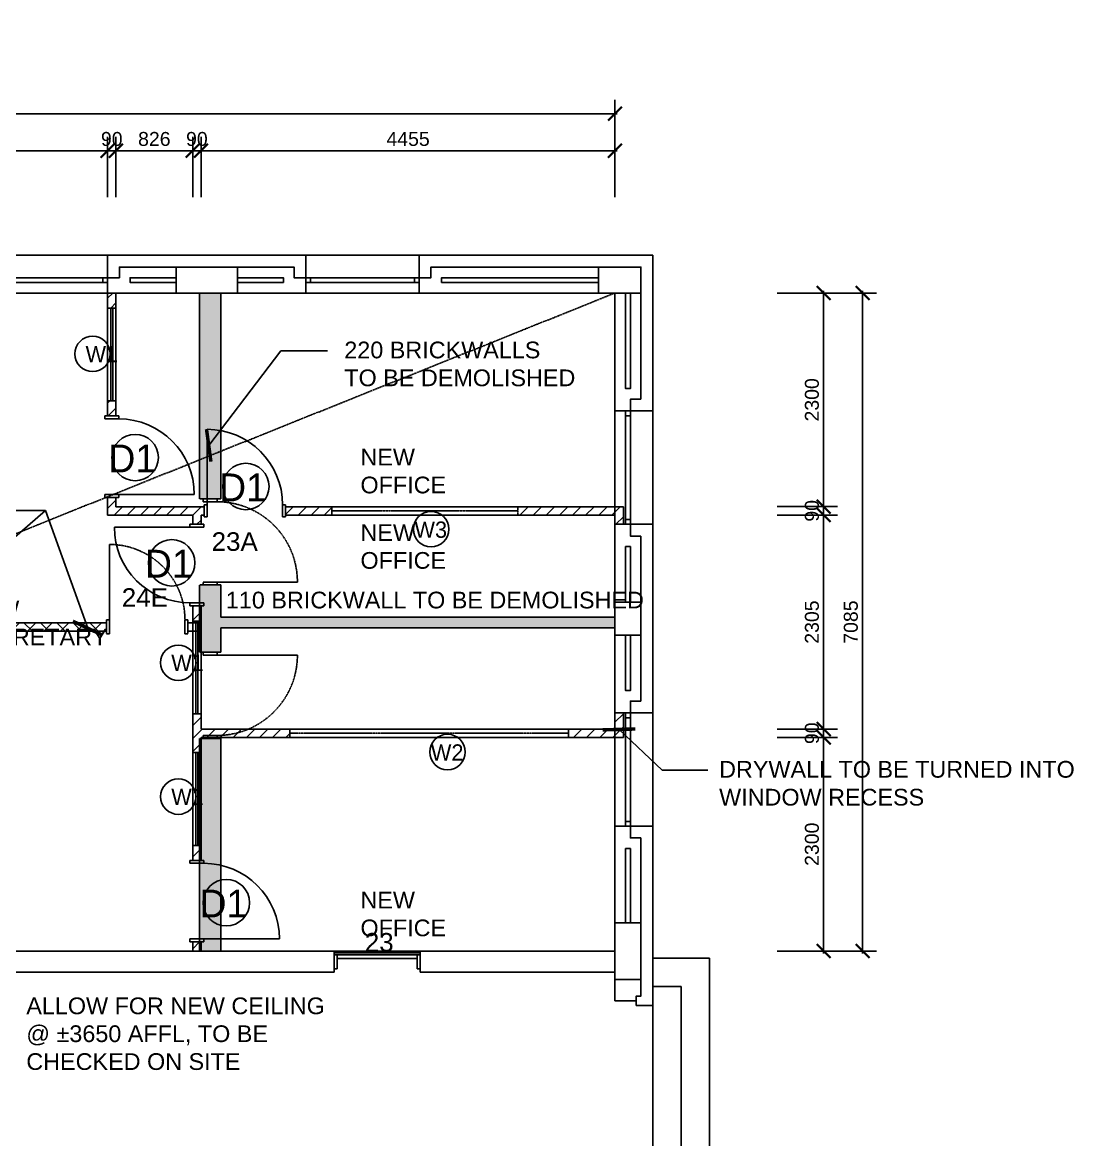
# Model space of a CAD drawing. Header units: millimetres. Extents: x -242071 to 82444, y -53139 to 112036.
# Drawn here: x 38633 to 49948, y 13774 to 25804 of the extents above; entities that cross this region are included whole.
import ezdxf

# ---------------------------------------------------------------- set-up
doc = ezdxf.new("R2010")
doc.units = ezdxf.units.MM
doc.header["$PDSIZE"] = 1
doc.linetypes.add('PCENTRE2', pattern=[28.575, 19.05, -3.175, 3.175, -3.175])
doc.linetypes.add('PDASHED2', pattern=[9.525, 6.35, -3.175])
for name, color, linetype in [('Columns_conc_steel_timber', 5, 'Continuous'), ('Demolition', 1, 'Continuous'), ('Dimensions_General_Layout', 1, 'Continuous'), ('Hatch_Builders_work', 1, 'Continuous'), ('Hatch_Demolition', 1, 'Continuous'), ('Hatch_Partition_layout', 1, 'Continuous'), ('Internal_partitions', 2, 'Continuous'), ('Office Number', 2, 'Continuous'), ('Open_stairs_and_ramps', 2, 'Continuous'), ('Text_Builders_work', 1, 'Continuous'), ('Text_Demolition', 1, 'Continuous'), ('Text_Partition_layout', 1, 'Continuous'), ('Text_Roof_plan', 1, 'Continuous'), ('Text_Room_names_brickwork', 1, 'Continuous'), ('Walls_brick_block_etc', 3, 'Continuous'), ('Windows_and_doors_to_brickwork', 1, 'Continuous'), ('Windows_and_doors_to_partitions', 1, 'Continuous')]:
    doc.layers.add(name, color=color, linetype=linetype)
doc.styles.add('Text_Style_1', font='Freehand')
doc.styles.add('Text_Style_3_d7b89161-017f-4e9d-a07b-0b1ab719bac5', font='freehand')
doc.styles.add('Text_Style_5', font='arial.ttf')
doc.dimstyles.new('$DIM_Caddie', dxfattribs={"dimscale": 100, "dimtxt": 2.5, "dimasz": 3, "dimexe": 3, "dimexo": 0, "dimgap": 1, "dimtad": 1, "dimdec": 0, "dimzin": 0, "dimdsep": 46, "dimtxsty": 'Text_Style_3_d7b89161-017f-4e9d-a07b-0b1ab719bac5', "dimblk": 'ARCHTICK', "dimblk1": 'ARCHTICK', "dimblk2": 'ARCHTICK', "dimcen": 0.4, "dimclrd": 1, "dimclre": 1, "dimclrt": 2, "dimadec": 0, "dimazin": 0, "dimtfac": 0.5, "dimtdec": 0, "dimtix": 1, "dimtmove": 0, "dimatfit": 2, "dimldrblk": 'ARCHTICK', "dimfxl": 7, "dimfxlon": 1, "dimtfillclr": 1, "dimtolj": 1, "dimtzin": 0, "dimlwd": -3, "dimlwe": -3, "dimarcsym": 1})
pattern_1 = [(45, (-0.009, -8654.92), (-70.71068, 70.71068), [])]
pattern_2 = [(45, (-238113.88, -4498.6), (-70.710678, 70.710678), [])]

# ---------------------------------------------------------------- blocks, each defined once
blk = doc.blocks.new('_ArchTick')
at = {"color": 0, "linetype": 'ByBlock', "const_width": 0.15}
blk.add_lwpolyline([(-0.5, -0.5), (0.5, 0.5)], dxfattribs=at)
blk = doc.blocks.new('*D46')
at = {"layer": 'Defpoints', "color": 0}
for p in [(39550, 24422), (37060, 22890), (39550, 22890)]:
    blk.add_point(p, dxfattribs=at)
at = {"layer": 'Dimensions_General_Layout', "color": 1, "linetype": 'Continuous', "lineweight": -3}
for p, q in [((37060, 23922), (37060, 24572)), ((39550, 23922), (39550, 24572)), ((37035, 24422), (39575, 24422))]:
    blk.add_line(p, q, dxfattribs=at)
at = {"layer": 'Dimensions_General_Layout', "color": 1, "lineweight": -3, "xscale": 150, "yscale": 150, "zscale": 150, "rotation": 180}
blk.add_blockref('_ArchTick', (37060, 24422), dxfattribs=at)
at = {"layer": 'Dimensions_General_Layout', "color": 1, "lineweight": -3, "xscale": 150, "yscale": 150, "zscale": 150}
blk.add_blockref('_ArchTick', (39550, 24422), dxfattribs=at)
at = {"layer": 'Dimensions_General_Layout', "color": 1, "linetype": 'Continuous', "lineweight": -3, "insert": (38305, 24548), "char_height": 150, "attachment_point": 5, "style": 'Text_Style_5'}
blk.add_mtext('\\A1;2490', dxfattribs=at)
blk = doc.blocks.new('_Open90')
at = {"color": 0, "linetype": 'ByBlock', "lineweight": -2}
for p, q in [((0, 0), (-1, 0)), ((-0.5, 0.5), (0, 0)), ((0, 0), (-0.5, -0.5))]:
    blk.add_line(p, q, dxfattribs=at)
blk = doc.blocks.new('*D47')
at = {"layer": 'Defpoints', "color": 0}
for p in [(39640, 24422), (39550, 22890), (39640, 22890)]:
    blk.add_point(p, dxfattribs=at)
at = {"layer": 'Dimensions_General_Layout', "color": 1, "linetype": 'Continuous', "lineweight": -3}
for p, q in [((39550, 23922), (39550, 24572)), ((39640, 23922), (39640, 24572)), ((39525, 24422), (39665, 24422))]:
    blk.add_line(p, q, dxfattribs=at)
at = {"layer": 'Dimensions_General_Layout', "color": 1, "lineweight": -3, "xscale": 150, "yscale": 150, "zscale": 150}
blk.add_blockref('_ArchTick', (39550, 24422), dxfattribs=at)
at = {"layer": 'Dimensions_General_Layout', "color": 1, "lineweight": -3, "xscale": 150, "yscale": 150, "zscale": 150, "rotation": 180}
blk.add_blockref('_ArchTick', (39640, 24422), dxfattribs=at)
at = {"layer": 'Dimensions_General_Layout', "color": 1, "linetype": 'Continuous', "lineweight": -3, "insert": (39595, 24548), "char_height": 150, "attachment_point": 5, "style": 'Text_Style_5'}
blk.add_mtext('\\A1;90', dxfattribs=at)
blk = doc.blocks.new('*D49')
at = {"layer": 'Defpoints', "color": 0}
for p in [(45011, 22890), (45011, 20590), (47257, 20590)]:
    blk.add_point(p, dxfattribs=at)
at = {"layer": 'Dimensions_General_Layout', "color": 1, "linetype": 'Continuous', "lineweight": -3}
for p, q in [((46757, 22890), (47407, 22890)), ((47257, 22915), (47257, 20565)), ((46757, 20590), (47407, 20590))]:
    blk.add_line(p, q, dxfattribs=at)
at = {"layer": 'Dimensions_General_Layout', "color": 1, "lineweight": -3, "xscale": 150, "yscale": 150, "zscale": 150}
for p, rotation in [((47257, 22890), 90), ((47257, 20590), 270)]:
    blk.add_blockref('_ArchTick', p, dxfattribs=dict(at, rotation=rotation))
at = {"layer": 'Dimensions_General_Layout', "color": 1, "linetype": 'Continuous', "lineweight": -3, "insert": (47131, 21740), "char_height": 150, "attachment_point": 5, "rotation": 90, "style": 'Text_Style_5'}
blk.add_mtext('\\A1;2300', dxfattribs=at)
blk = doc.blocks.new('*D50')
at = {"layer": 'Defpoints', "color": 0}
for p in [(45011, 20590), (45011, 20500), (47257, 20500)]:
    blk.add_point(p, dxfattribs=at)
at = {"layer": 'Dimensions_General_Layout', "color": 1, "linetype": 'Continuous', "lineweight": -3}
for p, q in [((46757, 20590), (47407, 20590)), ((47257, 20615), (47257, 20475)), ((46757, 20500), (47407, 20500))]:
    blk.add_line(p, q, dxfattribs=at)
at = {"layer": 'Dimensions_General_Layout', "color": 1, "lineweight": -3, "xscale": 150, "yscale": 150, "zscale": 150}
for p, rotation in [((47257, 20590), 270), ((47257, 20500), 90)]:
    blk.add_blockref('_ArchTick', p, dxfattribs=dict(at, rotation=rotation))
at = {"layer": 'Dimensions_General_Layout', "color": 1, "linetype": 'Continuous', "lineweight": -3, "insert": (47131, 20545), "char_height": 150, "attachment_point": 5, "rotation": 90, "style": 'Text_Style_5'}
blk.add_mtext('\\A1;90', dxfattribs=at)
blk = doc.blocks.new('*D51')
at = {"layer": 'Defpoints', "color": 0}
for p in [(45011, 20500), (45011, 18195), (47257, 18195)]:
    blk.add_point(p, dxfattribs=at)
at = {"layer": 'Dimensions_General_Layout', "color": 1, "linetype": 'Continuous', "lineweight": -3}
for p, q in [((46757, 20500), (47407, 20500)), ((47257, 20525), (47257, 18170)), ((46757, 18195), (47407, 18195))]:
    blk.add_line(p, q, dxfattribs=at)
at = {"layer": 'Dimensions_General_Layout', "color": 1, "lineweight": -3, "xscale": 150, "yscale": 150, "zscale": 150}
for p, rotation in [((47257, 20500), 90), ((47257, 18195), 270)]:
    blk.add_blockref('_ArchTick', p, dxfattribs=dict(at, rotation=rotation))
at = {"layer": 'Dimensions_General_Layout', "color": 1, "linetype": 'Continuous', "lineweight": -3, "insert": (47131, 19347), "char_height": 150, "attachment_point": 5, "rotation": 90, "style": 'Text_Style_5'}
blk.add_mtext('\\A1;2305', dxfattribs=at)
blk = doc.blocks.new('*D52')
at = {"layer": 'Defpoints', "color": 0}
for p in [(45011, 18195), (45011, 18105), (47257, 18105)]:
    blk.add_point(p, dxfattribs=at)
at = {"layer": 'Dimensions_General_Layout', "color": 1, "linetype": 'Continuous', "lineweight": -3}
for p, q in [((46757, 18195), (47407, 18195)), ((47257, 18220), (47257, 18080)), ((46757, 18105), (47407, 18105))]:
    blk.add_line(p, q, dxfattribs=at)
at = {"layer": 'Dimensions_General_Layout', "color": 1, "lineweight": -3, "xscale": 150, "yscale": 150, "zscale": 150}
for p, rotation in [((47257, 18195), 270), ((47257, 18105), 90)]:
    blk.add_blockref('_ArchTick', p, dxfattribs=dict(at, rotation=rotation))
at = {"layer": 'Dimensions_General_Layout', "color": 1, "linetype": 'Continuous', "lineweight": -3, "insert": (47131, 18150), "char_height": 150, "attachment_point": 5, "rotation": 90, "style": 'Text_Style_5'}
blk.add_mtext('\\A1;90', dxfattribs=at)
blk = doc.blocks.new('*D53')
at = {"layer": 'Defpoints', "color": 0}
for p in [(45011, 18105), (45011, 15805), (47257, 15805)]:
    blk.add_point(p, dxfattribs=at)
at = {"layer": 'Dimensions_General_Layout', "color": 1, "linetype": 'Continuous', "lineweight": -3}
for p, q in [((46757, 18105), (47407, 18105)), ((47257, 18130), (47257, 15780)), ((46757, 15805), (47407, 15805))]:
    blk.add_line(p, q, dxfattribs=at)
at = {"layer": 'Dimensions_General_Layout', "color": 1, "lineweight": -3, "xscale": 150, "yscale": 150, "zscale": 150}
for p, rotation in [((47257, 18105), 90), ((47257, 15805), 270)]:
    blk.add_blockref('_ArchTick', p, dxfattribs=dict(at, rotation=rotation))
at = {"layer": 'Dimensions_General_Layout', "color": 1, "linetype": 'Continuous', "lineweight": -3, "insert": (47131, 16955), "char_height": 150, "attachment_point": 5, "rotation": 90, "style": 'Text_Style_5'}
blk.add_mtext('\\A1;2300', dxfattribs=at)
blk = doc.blocks.new('*D57')
at = {"layer": 'Defpoints', "color": 0}
for p in [(40466, 24422), (39640, 22890), (40466, 20500)]:
    blk.add_point(p, dxfattribs=at)
at = {"layer": 'Dimensions_General_Layout', "color": 1, "linetype": 'Continuous', "lineweight": -3}
for p, q in [((39640, 23922), (39640, 24572)), ((40466, 23922), (40466, 24572)), ((39615, 24422), (40491, 24422))]:
    blk.add_line(p, q, dxfattribs=at)
at = {"layer": 'Dimensions_General_Layout', "color": 1, "lineweight": -3, "xscale": 150, "yscale": 150, "zscale": 150, "rotation": 180}
blk.add_blockref('_ArchTick', (39640, 24422), dxfattribs=at)
at = {"layer": 'Dimensions_General_Layout', "color": 1, "lineweight": -3, "xscale": 150, "yscale": 150, "zscale": 150}
blk.add_blockref('_ArchTick', (40466, 24422), dxfattribs=at)
at = {"layer": 'Dimensions_General_Layout', "color": 1, "linetype": 'Continuous', "lineweight": -3, "insert": (40053, 24548), "char_height": 150, "attachment_point": 5, "style": 'Text_Style_5'}
blk.add_mtext('\\A1;826', dxfattribs=at)
blk = doc.blocks.new('*D58')
at = {"layer": 'Defpoints', "color": 0}
for p in [(40556, 24422), (40466, 20500), (40556, 20500)]:
    blk.add_point(p, dxfattribs=at)
at = {"layer": 'Dimensions_General_Layout', "color": 1, "linetype": 'Continuous', "lineweight": -3}
for p, q in [((40466, 23922), (40466, 24572)), ((40556, 23922), (40556, 24572)), ((40441, 24422), (40581, 24422))]:
    blk.add_line(p, q, dxfattribs=at)
at = {"layer": 'Dimensions_General_Layout', "color": 1, "lineweight": -3, "xscale": 150, "yscale": 150, "zscale": 150}
blk.add_blockref('_ArchTick', (40466, 24422), dxfattribs=at)
at = {"layer": 'Dimensions_General_Layout', "color": 1, "lineweight": -3, "xscale": 150, "yscale": 150, "zscale": 150, "rotation": 180}
blk.add_blockref('_ArchTick', (40556, 24422), dxfattribs=at)
at = {"layer": 'Dimensions_General_Layout', "color": 1, "linetype": 'Continuous', "lineweight": -3, "insert": (40511, 24548), "char_height": 150, "attachment_point": 5, "style": 'Text_Style_5'}
blk.add_mtext('\\A1;90', dxfattribs=at)
blk = doc.blocks.new('*D59')
at = {"layer": 'Defpoints', "color": 0}
for p in [(45011, 24422), (45011, 22890), (40556, 20500)]:
    blk.add_point(p, dxfattribs=at)
at = {"layer": 'Dimensions_General_Layout', "color": 1, "linetype": 'Continuous', "lineweight": -3}
for p, q in [((40556, 23922), (40556, 24572)), ((45011, 23922), (45011, 24572)), ((40531, 24422), (45036, 24422))]:
    blk.add_line(p, q, dxfattribs=at)
at = {"layer": 'Dimensions_General_Layout', "color": 1, "lineweight": -3, "xscale": 150, "yscale": 150, "zscale": 150, "rotation": 180}
blk.add_blockref('_ArchTick', (40556, 24422), dxfattribs=at)
at = {"layer": 'Dimensions_General_Layout', "color": 1, "lineweight": -3, "xscale": 150, "yscale": 150, "zscale": 150}
blk.add_blockref('_ArchTick', (45011, 24422), dxfattribs=at)
at = {"layer": 'Dimensions_General_Layout', "color": 1, "linetype": 'Continuous', "lineweight": -3, "insert": (42784, 24548), "char_height": 150, "attachment_point": 5, "style": 'Text_Style_5'}
blk.add_mtext('\\A1;4455', dxfattribs=at)
blk = doc.blocks.new('*D81')
at = {"layer": 'Defpoints', "color": 0}
for p in [(45011, 24821), (27371, 22890), (45011, 22890)]:
    blk.add_point(p, dxfattribs=at)
at = {"layer": 'Dimensions_General_Layout', "color": 1, "linetype": 'Continuous', "lineweight": -3}
for p, q in [((27371, 24321), (27371, 24971)), ((45011, 24321), (45011, 24971)), ((27346, 24821), (45036, 24821))]:
    blk.add_line(p, q, dxfattribs=at)
at = {"layer": 'Dimensions_General_Layout', "color": 1, "lineweight": -3, "xscale": 150, "yscale": 150, "zscale": 150, "rotation": 180}
blk.add_blockref('_ArchTick', (27371, 24821), dxfattribs=at)
at = {"layer": 'Dimensions_General_Layout', "color": 1, "lineweight": -3, "xscale": 150, "yscale": 150, "zscale": 150}
blk.add_blockref('_ArchTick', (45011, 24821), dxfattribs=at)
at = {"layer": 'Dimensions_General_Layout', "color": 1, "linetype": 'Continuous', "lineweight": -3, "insert": (36191, 24947), "char_height": 150, "attachment_point": 5, "style": 'Text_Style_5'}
blk.add_mtext('\\A1;17640', dxfattribs=at)
blk = doc.blocks.new('*D82')
at = {"layer": 'Defpoints', "color": 0}
for p in [(45011, 22890), (47676, 22890), (45011, 15805)]:
    blk.add_point(p, dxfattribs=at)
at = {"layer": 'Dimensions_General_Layout', "color": 1, "linetype": 'Continuous', "lineweight": -3}
for p, q in [((47176, 22890), (47826, 22890)), ((47676, 15780), (47676, 22915)), ((47176, 15805), (47826, 15805))]:
    blk.add_line(p, q, dxfattribs=at)
at = {"layer": 'Dimensions_General_Layout', "color": 1, "lineweight": -3, "xscale": 150, "yscale": 150, "zscale": 150}
for p, rotation in [((47676, 22890), 90), ((47676, 15805), 270)]:
    blk.add_blockref('_ArchTick', p, dxfattribs=dict(at, rotation=rotation))
at = {"layer": 'Dimensions_General_Layout', "color": 1, "linetype": 'Continuous', "lineweight": -3, "insert": (47550, 19347), "char_height": 150, "attachment_point": 5, "rotation": 90, "style": 'Text_Style_5'}
blk.add_mtext('\\A1;7085', dxfattribs=at)

msp = doc.modelspace()

# ---------------------------------------------------------------- hatches: boundary and pattern name
at = {"layer": 'Hatch_Builders_work', "linetype": 'Continuous', "lineweight": -3}
h = msp.add_hatch(dxfattribs=at)
h.set_pattern_fill('BRICKPLAN', color=1, scale=300, angle=45)
h.set_pattern_definition([(45, (0, 0), (-212.132, 212.132), []), (45, (-33.94, 33.94), (-212.132, 212.132), [])])
h.paths.add_polyline_path([(45176.3, 25677.4), (45176.3, 25804.4), (45176.3, 25804.4), (45176.3, 25804.4), (45176.3, 25804.4), (45176.3, 25804.4), (45176.3, 25804.4)])
at = {"layer": 'Hatch_Demolition', "linetype": 'Continuous', "lineweight": -3}
h = msp.add_hatch(dxfattribs=at)
h.set_pattern_fill('BLOCK-SECTION', color=8, scale=2.5)
h.set_pattern_definition([(45, (-0.009, -8654.92), (-88.38835, 88.38835), []), (135, (-0.009, -8654.92), (-88.38835, -88.38835), [])])
h.paths.add_polyline_path([(28373.6, 21604.9), (28373.6, 17479.9), (30438.6, 17479.9), (30438.6, 17569.9), (28463.6, 17569.9), (28463.6, 21694.9), (27370.9, 21694.9), (27370.9, 21604.9)])
h.paths.add_polyline_path([(31585.6, 17479.9), (31585.6, 17569.9), (31495.6, 17569.9), (31495.6, 22889.9), (31405.6, 22889.9), (31405.6, 17569.9), (31315.6, 17569.9), (31315.6, 17479.9)])
h.paths.add_polyline_path([(36082.6, 17479.9), (36082.6, 17569.9), (34256.6, 17569.9), (34256.6, 22889.9), (34241.6, 22889.9), (34166.6, 22889.9), (34166.6, 17569.9), (32462.6, 17569.9), (32462.6, 17479.9)])
h.paths.add_polyline_path([(37139.6, 17166.6), (37139.6, 19249.9), (39537.6, 19249.9), (39537.6, 19339.9), (37139.6, 19339.9), (37139.6, 22889.9), (37049.6, 22889.9), (37049.6, 17569.9), (36959.6, 17569.9), (36959.6, 17479.9), (37049.6, 17479.9), (37049.6, 17166.6)])
h.paths.add_polyline_path([(37139.6, 15804.6), (37139.6, 16289.6), (37049.6, 16289.6), (37049.6, 15804.6)])
h = msp.add_hatch(dxfattribs=at)
h.set_pattern_fill('BRICK-ENGBND', color=8, scale=50, angle=45)
h.set_pattern_definition([(45, (-0.009, -8654.92), (-35.35534, 35.35534), []), (135, (-0.009, -8654.92), (-176.7767, -35.35534), [50, -50]), (135, (-22.99, -8607.19), (-123.74369, 17.67767), [50, -50])])
h.paths.add_polyline_path([(40768.2, 20674.6), (40768.2, 22889.9), (40539.6, 22889.9), (40539.6, 20674.6)])
h.paths.add_polyline_path([(40768.2, 19022.7), (40768.2, 19284.6), (45011.2, 19284.6), (45011.2, 19398.9), (40768.2, 19398.9), (40768.2, 19746.6), (40539.6, 19746.6), (40539.6, 19022.7)])
h.paths.add_polyline_path([(40768.2, 15804.6), (40768.2, 18094.7), (40539.6, 18094.7), (40539.6, 15804.6)])
at = {"layer": 'Hatch_Partition_layout', "linetype": 'Continuous', "lineweight": -3}
h = msp.add_hatch(dxfattribs=at)
h.set_pattern_fill('_USER', color=1, scale=100, angle=45, pattern_type=0)
h.set_pattern_definition(pattern_1)
h.paths.add_polyline_path([(39640.2, 22728.3), (39640.2, 22889.9), (39550.2, 22889.9), (39550.2, 22728.3)])
h = msp.add_hatch(dxfattribs=at)
h.set_pattern_fill('_USER', color=1, scale=100, angle=45, pattern_type=0)
h.set_pattern_definition(pattern_1)
h.paths.add_polyline_path([(39640.2, 21566.6), (39640.2, 21728.3), (39550.2, 21728.3), (39550.2, 21566.6)])
h = msp.add_hatch(dxfattribs=at)
h.set_pattern_fill('_USER', color=1, scale=100, angle=45, pattern_type=0)
h.set_pattern_definition(pattern_1)
h.paths.add_polyline_path([(40466.2, 20499.6), (40466.2, 20399.6), (40556.2, 20399.6), (40556.2, 20499.6), (40588.2, 20499.6), (40588.2, 20589.6), (39640.2, 20589.6), (39640.2, 20689.6), (39550.2, 20689.6), (39550.2, 20499.6)])
h = msp.add_hatch(dxfattribs=at)
h.set_pattern_fill('_USER', color=1, scale=100, angle=45, pattern_type=0)
h.set_pattern_definition(pattern_1)
h.paths.add_polyline_path([(41965.2, 20499.6), (41965.2, 20589.6), (41465.2, 20589.6), (41465.2, 20499.6)])
h = msp.add_hatch(dxfattribs=at)
h.set_pattern_fill('_USER', color=1, scale=100, angle=45, pattern_type=0)
h.set_pattern_definition(pattern_2)
edge = h.paths.add_edge_path()
edge.add_line((45011.2, 20499.6), (45011.2, 20400.7))
edge.add_line((45101.2, 20589.6), (43965.2, 20589.6))
edge.add_line((43965.2, 20589.6), (43965.2, 20499.6))
edge.add_line((43965.2, 20499.6), (45011.2, 20499.6))
edge.add_line((45101.2, 20400.7), (45011.2, 20400.7))
edge.add_line((45101.2, 20400.7), (45101.2, 20589.6))
h = msp.add_hatch(dxfattribs=at)
h.set_pattern_fill('_USER', color=1, scale=100, angle=45, pattern_type=0)
h.set_pattern_definition(pattern_1)
h.paths.add_polyline_path([(40556.2, 19358.7), (40556.2, 19522.6), (40466.2, 19522.6), (40466.2, 19358.7)])
h = msp.add_hatch(dxfattribs=at)
h.set_pattern_fill('_USER', color=1, scale=100, angle=45, pattern_type=0)
h.set_pattern_definition(pattern_1)
h.paths.add_polyline_path([(40556.2, 17943.2), (40556.2, 18104.9), (41511.2, 18104.9), (41511.2, 18194.9), (40556.2, 18194.9), (40556.2, 18358.7), (40466.2, 18358.7), (40466.2, 17943.2)])
h = msp.add_hatch(dxfattribs=at)
h.set_pattern_fill('_USER', color=1, scale=100, angle=45, pattern_type=0)
h.set_pattern_definition(pattern_2)
edge = h.paths.add_edge_path()
edge.add_line((45101.2, 18368.7), (45101.2, 18104.9))
edge.add_line((45011.2, 18194.9), (44511.2, 18194.9))
edge.add_line((44511.2, 18194.9), (44511.2, 18104.9))
edge.add_line((44511.2, 18104.9), (45101.2, 18104.9))
edge.add_line((45101.2, 18368.7), (45011.2, 18368.7))
edge.add_line((45011.2, 18368.7), (45011.2, 18194.9))
h = msp.add_hatch(dxfattribs=at)
h.set_pattern_fill('_USER', color=1, scale=100, angle=45, pattern_type=0)
h.set_pattern_definition(pattern_1)
h.paths.add_polyline_path([(40556.2, 16781.6), (40556.2, 16943.2), (40466.2, 16943.2), (40466.2, 16781.6)])
h = msp.add_hatch(dxfattribs=at)
h.set_pattern_fill('_USER', color=1, scale=100, angle=45, pattern_type=0)
h.set_pattern_definition(pattern_1)
h.paths.add_polyline_path([(40556.2, 15804.6), (40556.2, 15904.6), (40466.2, 15904.6), (40466.2, 15804.6)])

# ---------------------------------------------------------------- linework, layer by layer
at = {"layer": 'Columns_conc_steel_timber', "color": 4, "linetype": 'Continuous'}
for points in [[(40947.2, 22889.9), (40947.2, 23169.3), (40286.8, 23169.3), (40286.8, 22889.9), (40947.2, 22889.9)], [(45290.6, 22889.9), (45290.6, 23169.3), (44833.4, 23169.3), (44833.4, 22889.9), (45290.6, 22889.9)], [(45290.6, 19206.9), (45290.6, 19562.5), (45011.2, 19562.5), (45011.2, 19206.9), (45290.6, 19206.9)], [(45290.6, 15498.5), (45290.6, 16108.1), (45011.2, 16108.1), (45011.2, 15498.5), (45290.6, 15498.5)]]:
    msp.add_lwpolyline(points, dxfattribs=at)
at = {"layer": 'Demolition', "color": 8, "linetype": 'PDASHED2'}
for p, q in [((40539.6, 20674.6), (40539.6, 22889.9)), ((40768.2, 22889.9), (40768.2, 20674.6)), ((40768.2, 20674.6), (40539.6, 20674.6)), ((40539.6, 19022.7), (40539.6, 19746.6)), ((40768.2, 19746.6), (40539.6, 19746.6)), ((40768.2, 19746.6), (40768.2, 19398.9)), ((45011.2, 19398.9), (40768.2, 19398.9)), ((45011.2, 19284.6), (40768.2, 19284.6)), ((40768.2, 19284.6), (40768.2, 19022.7)), ((40768.2, 19022.7), (40539.6, 19022.7)), ((40539.6, 15804.6), (40539.6, 18094.7)), ((40768.2, 18094.7), (40539.6, 18094.7)), ((40768.2, 18094.7), (40768.2, 15804.6))]:
    msp.add_line(p, q, dxfattribs=at)
at = {"layer": 'Demolition', "color": 8, "linetype": 'PDASHED2', "lineweight": -3}
for p, q in [((40578.9, 20674.6), (40578.9, 20642.6)), ((40578.9, 20642.6), (40728.9, 20642.6)), ((40728.9, 20674.6), (40728.9, 20642.6)), ((39569.6, 19369.9), (39569.6, 20182.9)), ((40578.9, 19746.6), (40578.9, 19778.6)), ((40578.9, 19778.6), (40728.9, 19778.6)), ((40728.9, 19746.6), (40728.9, 19778.6)), ((40728.9, 19778.6), (41592.9, 19778.6)), ((39537.6, 19369.9), (39569.6, 19369.9)), ((39537.6, 19339.9), (39537.6, 19369.9)), ((39569.6, 19219.9), (39569.6, 19369.9)), ((40414.6, 19369.9), (40382.6, 19369.9)), ((40382.6, 19219.9), (40382.6, 19369.9)), ((40414.6, 19339.9), (40414.6, 19369.9)), ((37139.6, 19339.9), (39537.6, 19339.9)), ((39537.6, 19249.9), (37139.6, 19249.9)), ((39537.6, 19339.9), (39537.6, 19249.9)), ((39537.6, 19249.9), (39537.6, 19219.9)), ((40414.6, 19339.9), (40539.6, 19339.9)), ((40414.6, 19339.9), (40414.6, 19249.9)), ((40539.6, 19249.9), (40414.6, 19249.9)), ((40414.6, 19249.9), (40414.6, 19219.9)), ((39537.6, 19219.9), (39569.6, 19219.9)), ((40414.6, 19219.9), (40382.6, 19219.9)), ((40578.9, 19022.7), (40578.9, 18990.7)), ((40728.9, 19022.7), (40728.9, 18990.7)), ((40578.9, 18990.7), (40728.9, 18990.7)), ((40728.9, 18990.7), (41592.9, 18990.7)), ((40578.9, 18094.7), (40578.9, 18126.7)), ((40578.9, 18126.7), (40728.9, 18126.7)), ((40728.9, 18094.7), (40728.9, 18126.7))]:
    msp.add_line(p, q, dxfattribs=at)
msp.add_arc((40728.9, 19778.6), 864, 0, 90, dxfattribs=at)
at = {"layer": 'Demolition', "color": 8, "linetype": 'PDASHED2', "lineweight": -3, "extrusion": (0, 0, -1)}
for centre, radius, start, end in [((-39569.6, 19369.9), 813, 90, 180), ((-40728.9, 18990.7), 864, 180, 270)]:
    msp.add_arc(centre, radius, start, end, dxfattribs=at)
at = {"layer": 'Internal_partitions', "color": 12, "linetype": 'Continuous', "lineweight": -3}
for p, q in [((39550.2, 22728.3), (39550.2, 22889.9)), ((39640.2, 22728.3), (39640.2, 22889.9)), ((39640.2, 22728.3), (39550.2, 22728.3)), ((39640.2, 21728.3), (39550.2, 21728.3)), ((39550.2, 21566.6), (39550.2, 21728.3)), ((39640.2, 21728.3), (39640.2, 21566.6)), ((39550.2, 21566.6), (39640.2, 21566.6)), ((39550.2, 21566.6), (39640.2, 21566.6)), ((39550.2, 21566.6), (39640.2, 21566.6)), ((39550.2, 20689.6), (39640.2, 20689.6)), ((39550.2, 20689.6), (39640.2, 20689.6)), ((39550.2, 20499.6), (39550.2, 20689.6)), ((39550.2, 20689.6), (39640.2, 20689.6)), ((39640.2, 20689.6), (39640.2, 20589.6)), ((40588.2, 20589.6), (39640.2, 20589.6)), ((40588.2, 20589.6), (40588.2, 20499.6)), ((45101.2, 20589.6), (41465.2, 20589.6)), ((41465.2, 20589.6), (41465.2, 20499.6)), ((45101.2, 20589.6), (45101.2, 20400.7)), ((40466.2, 20499.6), (39550.2, 20499.6)), ((40466.2, 20399.6), (40466.2, 20499.6)), ((40588.2, 20499.6), (40556.2, 20499.6)), ((40556.2, 20499.6), (40556.2, 20399.6)), ((45011.2, 20499.6), (41465.2, 20499.6)), ((45011.2, 20499.6), (45011.2, 20400.7)), ((40466.2, 20399.6), (40556.2, 20399.6)), ((40466.2, 20399.6), (40556.2, 20399.6)), ((40466.2, 19522.6), (40556.2, 19522.6)), ((40466.2, 19358.7), (40466.2, 19522.6)), ((40556.2, 19522.6), (40556.2, 19358.7)), ((40466.2, 19358.7), (40556.2, 19358.7)), ((40466.2, 17943.2), (40466.2, 18358.7)), ((40466.2, 18358.7), (40556.2, 18358.7)), ((40556.2, 18358.7), (40556.2, 18194.9)), ((45011.2, 18368.7), (45011.2, 18194.9)), ((45101.2, 18368.7), (45101.2, 18104.9)), ((45011.2, 18194.9), (40556.2, 18194.9)), ((45101.2, 18104.9), (40556.2, 18104.9)), ((40556.2, 18104.9), (40556.2, 17943.2)), ((40556.2, 17943.2), (40466.2, 17943.2)), ((40556.2, 16943.2), (40466.2, 16943.2)), ((40466.2, 16781.6), (40466.2, 16943.2)), ((40556.2, 16781.6), (40556.2, 16943.2)), ((40556.2, 16781.6), (40466.2, 16781.6)), ((40556.2, 15904.6), (40466.2, 15904.6)), ((40556.2, 15904.6), (40466.2, 15904.6)), ((40466.2, 15904.6), (40466.2, 15804.6)), ((40556.2, 15904.6), (40466.2, 15904.6)), ((40556.2, 15904.6), (40556.2, 15804.6)), ((41987.7, 15804.6), (42915.7, 15804.6)), ((41987.7, 15784.6), (42915.7, 15784.6))]:
    msp.add_line(p, q, dxfattribs=at)
at = {"layer": 'Open_stairs_and_ramps', "color": 2, "linetype": 'Continuous'}
msp.add_lwpolyline([(45417.6, 15422.3), (45417.6, 15727.1), (46027.2, 15727.1), (46027.2, 13364.9), (45938.3, 13364.9), (45938.3, 13441.1), (45722.4, 13441.1), (45722.4, 15422.3), (45417.6, 15422.3), (45417.6, 13441.1)], dxfattribs=at)
at = {"layer": 'Text_Builders_work', "color": 2, "linetype": 'Continuous', "lineweight": -3}
for centre, radius in [((39388.5, 22234.5), 190.9), ((39846.7, 21118.4), 249.8), ((41038.5, 20806.7), 249.8), ((43031.8, 20347.3), 190.9), ((40240.2, 19984.9), 249.8), ((40310.8, 18909.4), 190.9), ((43208.4, 17948.2), 190.9), ((40310.8, 17467.4), 190.9), ((40827.7, 16325.9), 249.8)]:
    msp.add_circle(centre, radius, dxfattribs=at)
at = {"layer": 'Text_Partition_layout', "color": 12, "linetype": 'PCENTRE2'}
msp.add_line((27370.9, 15804.6), (45011.2, 22889.9), dxfattribs=at)
at = {"layer": 'Walls_brick_block_etc', "color": 3, "linetype": 'Continuous'}
for p, q in [((41683.8, 23296.3), (39550.2, 23296.3)), ((39550.2, 23296.3), (39550.2, 22889.9)), ((41683.8, 22889.9), (41683.8, 23296.3)), ((42903, 22889.9), (42903, 23296.3)), ((45417.6, 23296.3), (42903, 23296.3)), ((40286.8, 22889.9), (39550.2, 22889.9)), ((41683.8, 22889.9), (40947.2, 22889.9)), ((44833.4, 22889.9), (42903, 22889.9)), ((45011.2, 21619.9), (45011.2, 22889.9)), ((45290.6, 21746.9), (45290.6, 22889.9)), ((45011.2, 21619.9), (45176.3, 21619.9)), ((45011.2, 19562.5), (45011.2, 20400.7)), ((45011.2, 20400.7), (45176.3, 20400.7)), ((45290.6, 19562.5), (45290.6, 20273.7)), ((45011.2, 19562.5), (45290.6, 19562.5)), ((45011.2, 19398.9), (45011.2, 19284.6)), ((45011.2, 18368.7), (45011.2, 19206.9)), ((45011.2, 19206.9), (45290.6, 19206.9)), ((45290.6, 18495.7), (45290.6, 19206.9)), ((45011.2, 18368.7), (45176.3, 18368.7)), ((45011.2, 17149.5), (45176.3, 17149.5)), ((45011.2, 16108.1), (45011.2, 17149.5)), ((45290.6, 16108.1), (45290.6, 17022.5)), ((36426, 15804.6), (41987.7, 15804.6)), ((41987.7, 15804.6), (41987.7, 15576)), ((42915.7, 15804.6), (45011.2, 15804.6)), ((42915.7, 15804.6), (42915.7, 15576)), ((36426, 15576), (41987.7, 15576)), ((42915.7, 15576), (45011.2, 15576))]:
    msp.add_line(p, q, dxfattribs=at)
for points in [[(45417.6, 23296.3), (45417.6, 21619.9), (45176.3, 21619.9)], [(40286.8, 23169.3), (39677.2, 23169.3), (39677.2, 23055), (39550.2, 23055)], [(41683.8, 23055), (41556.8, 23055), (41556.8, 23169.3), (40947.2, 23169.3)], [(44833.4, 23169.3), (43030, 23169.3), (43030, 23055), (42903, 23055)], [(40286.8, 23055), (39791.5, 23055), (39791.5, 23004.2), (40286.8, 23004.2)], [(40947.2, 23055), (41442.5, 23055), (41442.5, 23004.2), (40947.2, 23004.2)], [(44833.4, 23004.2), (43144.3, 23004.2), (43144.3, 23055), (44833.4, 23055)], [(45176.3, 22889.9), (45176.3, 21861.2), (45125.5, 21861.2), (45125.5, 22889.9)], [(45290.6, 21746.9), (45176.3, 21746.9), (45176.3, 21619.9)], [(45290.6, 20273.7), (45176.3, 20273.7), (45176.3, 20400.7)], [(45290.6, 18495.7), (45176.3, 18495.7), (45176.3, 18368.7), (45417.6, 18368.7), (45417.6, 20400.7), (45176.3, 20400.7)], [(45176.3, 19562.5), (45176.3, 20159.4), (45125.5, 20159.4), (45125.5, 19562.5)], [(45176.3, 19206.9), (45176.3, 18610), (45125.5, 18610), (45125.5, 19206.9)], [(45290.6, 17022.5), (45176.3, 17022.5), (45176.3, 17149.5), (45417.6, 17149.5), (45417.6, 15219.1), (45239.8, 15219.1), (45239.8, 15269.9)], [(45176.3, 16108.1), (45176.3, 16908.2), (45125.5, 16908.2), (45125.5, 16108.1)], [(45011.2, 15498.5), (45011.2, 15269.9), (45239.8, 15269.9), (45239.8, 15320.7), (45290.6, 15320.7), (45290.6, 15498.5), (45011.2, 15498.5)]]:
    msp.add_lwpolyline(points, dxfattribs=at)
at = {"layer": 'Windows_and_doors_to_brickwork', "color": 1, "linetype": 'Continuous'}
for p, q in [((39550.2, 23055), (38331, 23055)), ((38331, 23004.2), (39550.2, 23004.2)), ((39499.4, 23004.2), (39499.4, 23055)), ((42903, 23055), (41683.8, 23055)), ((41683.8, 23004.2), (42903, 23004.2)), ((41734.6, 23055), (41734.6, 23004.2)), ((42852.2, 23004.2), (42852.2, 23055)), ((45125.5, 21619.9), (45125.5, 20400.7)), ((45176.3, 21569.1), (45125.5, 21569.1)), ((45176.3, 20400.7), (45176.3, 21619.9)), ((45125.5, 20451.5), (45176.3, 20451.5)), ((45125.5, 18368.7), (45125.5, 17149.5)), ((45176.3, 18317.9), (45125.5, 18317.9)), ((45176.3, 17149.5), (45176.3, 18368.7)), ((45125.5, 17200.3), (45176.3, 17200.3))]:
    msp.add_line(p, q, dxfattribs=at)
at = {"layer": 'Windows_and_doors_to_brickwork', "color": 1, "linetype": 'Continuous', "lineweight": -3}
for p, q in [((41987.7, 15765.3), (42019.7, 15765.3)), ((42019.7, 15615.3), (42019.7, 15765.3)), ((42019.7, 15765.3), (42019.7, 15725.3)), ((42883.7, 15765.3), (42019.7, 15765.3)), ((42915.7, 15765.3), (42883.7, 15765.3)), ((42883.7, 15615.3), (42883.7, 15765.3)), ((42883.7, 15725.3), (42883.7, 15765.3)), ((42019.7, 15725.3), (42883.7, 15725.3)), ((41987.7, 15615.3), (42019.7, 15615.3)), ((42915.7, 15615.3), (42883.7, 15615.3))]:
    msp.add_line(p, q, dxfattribs=at)
at = {"layer": 'Windows_and_doors_to_brickwork', "color": 1, "linetype": 'Continuous'}
for points in [[(38331, 23296.3), (38331, 22889.9), (39550.2, 22889.9), (39550.2, 23296.3), (38331, 23296.3)], [(41683.8, 23296.3), (41683.8, 22889.9), (42903, 22889.9), (42903, 23296.3), (41683.8, 23296.3)], [(45417.6, 21619.9), (45011.2, 21619.9), (45011.2, 20400.7), (45417.6, 20400.7), (45417.6, 21619.9)], [(45417.6, 18368.7), (45011.2, 18368.7), (45011.2, 17149.5), (45417.6, 17149.5), (45417.6, 18368.7)]]:
    msp.add_lwpolyline(points, dxfattribs=at)
at = {"layer": 'Windows_and_doors_to_partitions', "color": 12, "linetype": 'Continuous', "lineweight": -3}
for p, q in [((39550.2, 21728.3), (39550.2, 22728.3)), ((39585.2, 21728.3), (39585.2, 22728.3)), ((39605.2, 21728.3), (39605.2, 22728.3)), ((39640.2, 21728.3), (39640.2, 22728.3)), ((39520.2, 21566.6), (39520.2, 21534.6)), ((39550.2, 21566.6), (39520.2, 21566.6)), ((39520.2, 21534.6), (39670.2, 21534.6)), ((39640.2, 21566.6), (39670.2, 21566.6)), ((39670.2, 21566.6), (39670.2, 21534.6)), ((40620.2, 20609.6), (40620.2, 21422.6)), ((39520.2, 20689.6), (39520.2, 20721.6)), ((39520.2, 20721.6), (39670.2, 20721.6)), ((39670.2, 20689.6), (39670.2, 20721.6)), ((39670.2, 20721.6), (40483.2, 20721.6)), ((39550.2, 20689.6), (39520.2, 20689.6)), ((39640.2, 20689.6), (39670.2, 20689.6)), ((40588.2, 20609.6), (40620.2, 20609.6)), ((40588.2, 20589.6), (40588.2, 20609.6)), ((40620.2, 20479.6), (40620.2, 20609.6)), ((41465.2, 20609.6), (41433.2, 20609.6)), ((41433.2, 20479.6), (41433.2, 20609.6)), ((41465.2, 20589.6), (41465.2, 20609.6)), ((40588.2, 20499.6), (40588.2, 20479.6)), ((40588.2, 20479.6), (40620.2, 20479.6)), ((41465.2, 20479.6), (41433.2, 20479.6)), ((41465.2, 20499.6), (41465.2, 20479.6)), ((40436.2, 20367.6), (39623.2, 20367.6)), ((40436.2, 20399.6), (40436.2, 20367.6)), ((40466.2, 20399.6), (40436.2, 20399.6)), ((40586.2, 20367.6), (40436.2, 20367.6)), ((40556.2, 20399.6), (40586.2, 20399.6)), ((40586.2, 20399.6), (40586.2, 20367.6)), ((40436.2, 19522.6), (40436.2, 19554.6)), ((40586.2, 19554.6), (40436.2, 19554.6)), ((40466.2, 19522.6), (40436.2, 19522.6)), ((40556.2, 19522.6), (40586.2, 19522.6)), ((40586.2, 19522.6), (40586.2, 19554.6)), ((40466.2, 19358.7), (40466.2, 18358.7)), ((40501.2, 19358.7), (40501.2, 18358.7)), ((40521.2, 19358.7), (40521.2, 18358.7)), ((40556.2, 19358.7), (40556.2, 18358.7)), ((40466.2, 17943.2), (40466.2, 16943.2)), ((40501.2, 17943.2), (40501.2, 16943.2)), ((40521.2, 17943.2), (40521.2, 16943.2)), ((40556.2, 17943.2), (40556.2, 16943.2)), ((40436.2, 16781.6), (40436.2, 16749.6)), ((40466.2, 16781.6), (40436.2, 16781.6)), ((40436.2, 16749.6), (40586.2, 16749.6)), ((40556.2, 16781.6), (40586.2, 16781.6)), ((40586.2, 16781.6), (40586.2, 16749.6)), ((40436.2, 15904.6), (40436.2, 15936.6)), ((40436.2, 15936.6), (40586.2, 15936.6)), ((40466.2, 15904.6), (40436.2, 15904.6)), ((40556.2, 15904.6), (40586.2, 15904.6)), ((40586.2, 15904.6), (40586.2, 15936.6)), ((40586.2, 15936.6), (41399.2, 15936.6))]:
    msp.add_line(p, q, dxfattribs=at)
at = {"layer": 'Windows_and_doors_to_partitions', "color": 12, "linetype": 'PCENTRE2'}
for p, q in [((41965.2, 20589.6), (41965.2, 20499.6)), ((43965.2, 20499.6), (43965.2, 20589.6)), ((43965.2, 20544.6), (41965.2, 20544.6)), ((41511.2, 18194.9), (41511.2, 18104.9)), ((44511.2, 18104.9), (44511.2, 18194.9)), ((44511.2, 18149.9), (41511.2, 18149.9))]:
    msp.add_line(p, q, dxfattribs=at)
at = {"layer": 'Windows_and_doors_to_partitions', "color": 12, "linetype": 'Continuous', "lineweight": -3}
for centre, start, end in [((39670.2, 20721.6), 0, 90), ((40436.2, 20367.6), 180, 270)]:
    msp.add_arc(centre, 813, start, end, dxfattribs=at)
at = {"layer": 'Windows_and_doors_to_partitions', "color": 12, "linetype": 'Continuous', "lineweight": -3, "extrusion": (0, 0, -1)}
for centre in [(-40620.2, 20609.6), (-40586.2, 15936.6)]:
    msp.add_arc(centre, 813, 90, 180, dxfattribs=at)

# ---------------------------------------------------------------- texts
at = {"layer": 'Office Number', "color": 1, "linetype": 'Continuous', "char_height": 200, "attachment_point": 5, "style": 'Text_Style_5'}
for s, insert in [('23A', (40918.3, 20212.7)), ('24E', (39951, 19611.7)), ('23', (42473.6, 15898.1))]:
    msp.add_mtext(s, dxfattribs=dict(at, insert=insert))
at = {"layer": 'Text_Builders_work', "color": 3, "linetype": 'Continuous', "lineweight": -3, "style": 'Text_Style_1'}
for s, insert, char_height, attachment_point in [('W1', (39312.9, 22320.3), 175, 1), ('D1', (39815.5, 21109), 300, 5), ('D1', (41007.3, 20797.3), 300, 5), ('W3', (43028.4, 20429.8), 175, 2), ('D1', (40209.1, 19975.5), 300, 5), ('W1', (40235.2, 18995.2), 175, 1), ('W2', (43205, 18030.7), 175, 2), ('W1', (40235.2, 17553.2), 175, 1), ('D1', (40796.5, 16316.5), 300, 5)]:
    msp.add_mtext(s, dxfattribs=dict(at, insert=insert, char_height=char_height, attachment_point=attachment_point))
at = {"layer": 'Text_Builders_work', "color": 1, "insert": (38675.3, 15305.2), "char_height": 180, "width": 3343.834, "attachment_point": 1, "style": 'Text_Style_5'}
msp.add_mtext('ALLOW FOR NEW CEILING @ ±3650 AFFL, TO BE CHECKED ON SITE', dxfattribs=at)
at = {"layer": 'Text_Demolition', "color": 1, "linetype": 'Continuous', "char_height": 180, "attachment_point": 1, "style": 'Text_Style_5'}
for s, insert in [('220 BRICKWALLS \\PTO BE DEMOLISHED', (42097.8, 22366.9)), ('110 BRICKWALL TO BE DEMOLISHED', (40823.2, 19674.3))]:
    msp.add_mtext(s, dxfattribs=dict(at, insert=insert))
at = {"layer": 'Text_Roof_plan', "color": 1, "linetype": 'Continuous', "insert": (46131.9, 17851.8), "char_height": 180, "attachment_point": 1, "style": 'Text_Style_5'}
msp.add_mtext('DRYWALL TO BE TURNED INTO \\PWINDOW RECESS', dxfattribs=at)
at = {"layer": 'Text_Room_names_brickwork', "color": 1, "char_height": 180, "width": 3343.834, "attachment_point": 1, "style": 'Text_Style_5'}
for s, insert in [('NEW\\POFFICE', (42271.6, 21213.2)), ('NEW\\POFFICE', (42271.6, 20401)), ('NEW\\PSECRETARY', (38013.3, 19577.2)), ('NEW\\POFFICE', (42271.6, 16444.3))]:
    msp.add_mtext(s, dxfattribs=dict(at, insert=insert))

# ---------------------------------------------------------------- dimensions: what is measured, and where the dimension line sits
at = {"layer": 'Dimensions_General_Layout', "color": 1, "linetype": 'Continuous', "lineweight": -3}
for base, p1, p2, picture, middle in [((45011.2, 24820.7), (27370.9, 22889.9), (45011.2, 22889.9), '*D81', (36191.1, 24947.2)), ((39550.2, 24421.7), (37060, 22889.9), (39550.2, 22889.9), '*D46', (38305.1, 24548.3)), ((39640.2, 24421.7), (39550.2, 22889.9), (39640.2, 22889.9), '*D47', (39595.2, 24548.3)), ((40466.2, 24421.7), (39640.2, 22889.9), (40466.2, 20499.6), '*D57', (40053.2, 24548.3)), ((40556.2, 24421.7), (40466.2, 20499.6), (40556.2, 20499.6), '*D58', (40511.2, 24548.3)), ((45011.2, 24421.7), (40556.2, 20499.6), (45011.2, 22889.9), '*D59', (42783.7, 24548))]:
    dim = msp.add_linear_dim(base=base, p1=p1, p2=p2, dimstyle='$DIM_Caddie', override={"dimscale": 50, "dimtxt": 3, "dimasz": 3, "dimexe": 3, "dimexo": 5, "dimgap": 1, "dimtad": 1, "dimjust": 0, "dimtih": 0, "dimtoh": 0, "dimdec": 0, "dimlfac": 1, "dimrnd": 0, "dimzin": 12, "dimdsep": 46, "dimlunit": 2, "dimpost": '', "dimtxsty": 'Text_Style_5', "dimblk": 'ArchTick', "dimblk1": 'ArchTick', "dimblk2": 'ArchTick', "dimsah": 0, "dimtsz": 0, "dimcen": 1, "dimdle": 0.5, "dimse1": 0, "dimse2": 0, "dimsd1": 0, "dimsd2": 0, "dimclrd": 1, "dimclre": 1, "dimclrt": 1, "dimaunit": 0, "dimadec": 0, "dimazin": 0, "dimtol": 0, "dimlim": 0, "dimtp": 0, "dimtm": 0, "dimtfac": 1, "dimtdec": 0, "dimtix": 1, "dimtofl": 1, "dimtmove": 0, "dimatfit": 0, "dimldrblk": 'Open90', "dimfxl": 10, "dimfxlon": 1, "dimtvp": 0, "dimtfill": 0, "dimtfillclr": 1, "dimfrac": 0, "dimtolj": 1, "dimtzin": 0, "dimlwd": 65533, "dimlwe": 65533, "dimarcsym": 1}, dxfattribs=at)
    dim.commit()
    dim.dimension.update_dxf_attribs({"geometry": picture, "text_midpoint": middle})
for base, p1, p2, picture, middle in [((47257.1, 20589.6), (45011.2, 22889.9), (45011.2, 20589.6), '*D49', (47130.5, 21739.8)), ((47676.1, 22889.9), (45011.2, 15804.6), (45011.2, 22889.9), '*D82', (47549.5, 19347.2)), ((47257.1, 20499.6), (45011.2, 20589.6), (45011.2, 20499.6), '*D50', (47130.5, 20544.6)), ((47257.1, 18194.9), (45011.2, 20499.6), (45011.2, 18194.9), '*D51', (47130.5, 19347.2)), ((47257.1, 18104.9), (45011.2, 18194.9), (45011.2, 18104.9), '*D52', (47130.5, 18149.9)), ((47257.1, 15804.6), (45011.2, 18104.9), (45011.2, 15804.6), '*D53', (47130.5, 16954.7))]:
    dim = msp.add_linear_dim(base=base, p1=p1, p2=p2, angle=90, dimstyle='$DIM_Caddie', override={"dimscale": 50, "dimtxt": 3, "dimasz": 3, "dimexe": 3, "dimexo": 5, "dimgap": 1, "dimtad": 1, "dimjust": 0, "dimtih": 0, "dimtoh": 0, "dimdec": 0, "dimlfac": 1, "dimrnd": 0, "dimzin": 12, "dimdsep": 46, "dimlunit": 2, "dimpost": '', "dimtxsty": 'Text_Style_5', "dimblk": 'ArchTick', "dimblk1": 'ArchTick', "dimblk2": 'ArchTick', "dimsah": 0, "dimtsz": 0, "dimcen": 1, "dimdle": 0.5, "dimse1": 0, "dimse2": 0, "dimsd1": 0, "dimsd2": 0, "dimclrd": 1, "dimclre": 1, "dimclrt": 1, "dimaunit": 0, "dimadec": 0, "dimazin": 0, "dimtol": 0, "dimlim": 0, "dimtp": 0, "dimtm": 0, "dimtfac": 1, "dimtdec": 0, "dimtix": 1, "dimtofl": 1, "dimtmove": 0, "dimatfit": 0, "dimldrblk": 'Open90', "dimfxl": 10, "dimfxlon": 1, "dimtvp": 0, "dimtfill": 0, "dimtfillclr": 1, "dimfrac": 0, "dimtolj": 1, "dimtzin": 0, "dimlwd": 65533, "dimlwe": 65533, "dimarcsym": 1}, dxfattribs=at)
    dim.commit()
    dim.dimension.update_dxf_attribs({"geometry": picture, "text_midpoint": middle})

# ---------------------------------------------------------------- leaders
at = {"layer": 'Text_Demolition', "color": 1, "lineweight": -3}
msp.add_leader([(40638.4, 21249.9), (41413.1, 22267.8), (41917.6, 22267.8)], dimstyle='$DIM_Caddie', override={"dimscale": 50, "dimasz": 5, "dimclrd": 1}, dxfattribs=at)
at = {"layer": 'Text_Partition_layout', "color": 1, "lineweight": -3}
for points in [[(35415.6, 17537.2), (38880.6, 20546.8), (38344.4, 20546.8)], [(39336.1, 19281.2), (38880.6, 20546.8)]]:
    msp.add_leader(points, dimstyle='$DIM_Caddie', override={"dimscale": 50, "dimasz": 5, "dimclrd": 1}, dxfattribs=at)
at = {"layer": 'Text_Roof_plan', "color": 12, "linetype": 'Continuous', "lineweight": -3}
msp.add_leader([(45054.7, 18191.3), (45517.2, 17752.2), (46009, 17752.2)], dimstyle='$DIM_Caddie', override={"dimscale": 100, "dimasz": 2.5, "dimclrd": 1}, dxfattribs=at)

doc.saveas('drawing.dxf')
